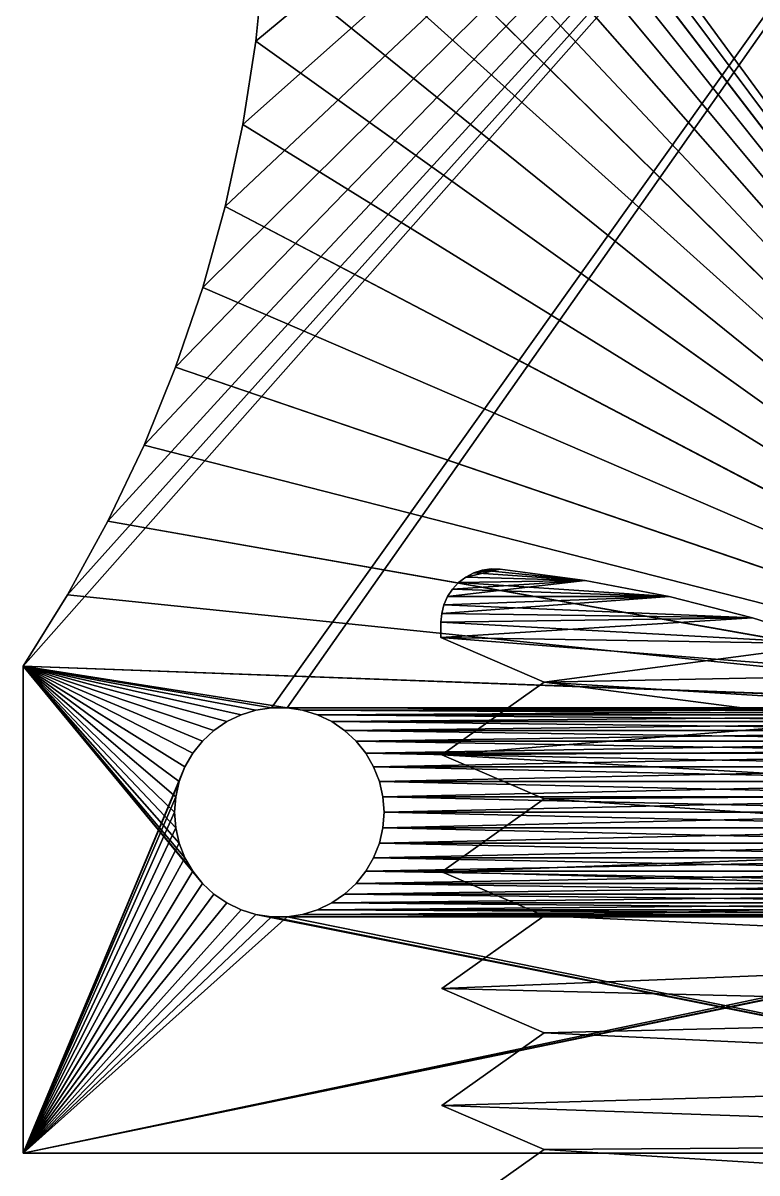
# Model space of a CAD drawing. Header units: inches. Extents: x -21 to 98, y -132 to 45.
# Drawn here: x 61.24 to 76.31, y -43.63 to -20.01 of the extents above; entities that cross this region are included whole.
import ezdxf

# ---------------------------------------------------------------- set-up
doc = ezdxf.new("R2010")
doc.units = ezdxf.units.IN
doc.header["$LTSCALE"] = 101.742128
doc.header["$MEASUREMENT"] = 0
for name, color, linetype in [('105', 7, 'CONTINUOUS'), ('106', 7, 'CONTINUOUS'), ('109', 7, 'CONTINUOUS'), ('110', 7, 'CONTINUOUS'), ('113', 7, 'CONTINUOUS'), ('114', 7, 'CONTINUOUS'), ('144', 7, 'CONTINUOUS'), ('145', 7, 'CONTINUOUS'), ('146', 7, 'CONTINUOUS'), ('147', 7, 'CONTINUOUS'), ('148', 7, 'CONTINUOUS'), ('149', 7, 'CONTINUOUS'), ('150', 7, 'CONTINUOUS'), ('151', 7, 'CONTINUOUS'), ('152', 7, 'CONTINUOUS'), ('153', 7, 'CONTINUOUS'), ('154', 7, 'CONTINUOUS'), ('55', 7, 'CONTINUOUS'), ('56', 7, 'CONTINUOUS'), ('61', 7, 'CONTINUOUS'), ('62', 7, 'CONTINUOUS'), ('63', 7, 'CONTINUOUS')]:
    doc.layers.add(name, color=color, linetype=linetype)

msp = doc.modelspace()

# ---------------------------------------------------------------- linework, layer by layer
at = {"layer": '105', "linetype": 'CONTINUOUS'}
for points in [[(65.718, -34.219), (65.718, -34.219, 6), (65.429, -34.358, 6), (65.718, -34.219)], [(65.429, -34.358), (65.718, -34.219), (65.429, -34.358, 6), (65.429, -34.358)], [(66.025, -34.124), (66.025, -34.124, 6), (65.718, -34.219, 6), (66.025, -34.124)], [(65.718, -34.219), (66.025, -34.124), (65.718, -34.219, 6), (65.718, -34.219)], [(66.343, -34.076), (66.343, -34.076, 6), (66.025, -34.124, 6), (66.343, -34.076)], [(66.025, -34.124), (66.343, -34.076), (66.025, -34.124, 6), (66.025, -34.124)], [(66.664, -34.076), (66.664, -34.076, 6), (66.343, -34.076, 6), (66.664, -34.076)], [(66.343, -34.076), (66.664, -34.076), (66.343, -34.076, 6), (66.343, -34.076)], [(66.982, -34.124), (66.982, -34.124, 6), (66.664, -34.076, 6), (66.982, -34.124)], [(66.664, -34.076), (66.982, -34.124), (66.664, -34.076, 6), (66.664, -34.076)], [(67.289, -34.219), (67.289, -34.219, 6), (66.982, -34.124, 6), (67.289, -34.219)], [(66.982, -34.124), (67.289, -34.219), (66.982, -34.124, 6), (66.982, -34.124)], [(67.579, -34.358), (67.579, -34.358, 6), (67.289, -34.219, 6), (67.579, -34.358)], [(67.289, -34.219), (67.579, -34.358), (67.289, -34.219, 6), (67.289, -34.219)], [(65.429, -34.358), (65.429, -34.358, 6), (65.163, -34.539, 6), (65.429, -34.358)], [(65.163, -34.539), (65.429, -34.358), (65.163, -34.539, 6), (65.163, -34.539)], [(67.579, -34.358), (67.844, -34.539), (67.579, -34.358, 6), (67.579, -34.358)], [(67.844, -34.539), (67.844, -34.539, 6), (67.579, -34.358, 6), (67.844, -34.539)], [(65.163, -34.539), (65.163, -34.539, 6), (64.928, -34.758, 6), (65.163, -34.539)], [(64.928, -34.758), (65.163, -34.539), (64.928, -34.758, 6), (64.928, -34.758)], [(67.844, -34.539), (68.08, -34.758), (67.844, -34.539, 6), (67.844, -34.539)], [(68.08, -34.758), (68.08, -34.758, 6), (67.844, -34.539, 6), (68.08, -34.758)], [(64.727, -35.009), (64.928, -34.758), (64.727, -35.009, 6), (64.727, -35.009)], [(64.928, -34.758), (64.928, -34.758, 6), (64.727, -35.009, 6), (64.928, -34.758)], [(68.28, -35.009), (68.28, -35.009, 6), (68.08, -34.758, 6), (68.28, -35.009)], [(68.08, -34.758), (68.28, -35.009), (68.08, -34.758, 6), (68.08, -34.758)], [(64.566, -35.287), (64.727, -35.009), (64.566, -35.287, 6), (64.566, -35.287)], [(64.727, -35.009), (64.727, -35.009, 6), (64.566, -35.287, 6), (64.727, -35.009)], [(68.441, -35.287), (68.441, -35.287, 6), (68.28, -35.009, 6), (68.441, -35.287)], [(68.28, -35.009), (68.441, -35.287), (68.28, -35.009, 6), (68.28, -35.009)], [(64.566, -35.287), (64.566, -35.287, 6), (64.449, -35.586, 6), (64.566, -35.287)], [(64.449, -35.586), (64.566, -35.287), (64.449, -35.586, 6), (64.449, -35.586)], [(68.558, -35.586), (68.558, -35.586, 6), (68.441, -35.287, 6), (68.558, -35.586)], [(68.441, -35.287), (68.558, -35.586), (68.441, -35.287, 6), (68.441, -35.287)], [(64.449, -35.586), (64.449, -35.586, 6), (64.378, -35.9, 6), (64.449, -35.586)], [(64.378, -35.9), (64.449, -35.586), (64.378, -35.9, 6), (64.378, -35.9)], [(68.63, -35.9), (68.63, -35.9, 6), (68.558, -35.586, 6), (68.63, -35.9)], [(68.558, -35.586), (68.63, -35.9), (68.558, -35.586, 6), (68.558, -35.586)], [(64.378, -35.9), (64.378, -35.9, 6), (64.354, -36.22, 6), (64.378, -35.9)], [(64.354, -36.22), (64.378, -35.9), (64.354, -36.22, 6), (64.354, -36.22)], [(68.654, -36.22), (68.654, -36.22, 6), (68.63, -35.9, 6), (68.654, -36.22)], [(68.63, -35.9), (68.654, -36.22), (68.63, -35.9, 6), (68.63, -35.9)]]:
    msp.add_3dface(points, dxfattribs=at)
at = {"layer": '106', "linetype": 'CONTINUOUS'}
for points in [[(64.378, -36.54), (64.354, -36.22), (64.378, -36.54, 6), (64.378, -36.54)], [(64.354, -36.22), (64.354, -36.22, 6), (64.378, -36.54, 6), (64.354, -36.22)], [(68.654, -36.22, 6), (68.63, -36.54), (68.63, -36.54, 6), (68.654, -36.22, 6)], [(68.654, -36.22), (68.63, -36.54), (68.654, -36.22, 6), (68.654, -36.22)], [(64.378, -36.54), (64.378, -36.54, 6), (64.449, -36.854, 6), (64.378, -36.54)], [(64.449, -36.854), (64.378, -36.54), (64.449, -36.854, 6), (64.449, -36.854)], [(68.558, -36.854), (68.558, -36.854, 6), (68.63, -36.54, 6), (68.558, -36.854)], [(68.63, -36.54), (68.558, -36.854), (68.63, -36.54, 6), (68.63, -36.54)], [(64.449, -36.854), (64.449, -36.854, 6), (64.566, -37.153, 6), (64.449, -36.854)], [(64.566, -37.153), (64.449, -36.854), (64.566, -37.153, 6), (64.566, -37.153)], [(68.441, -37.153), (68.441, -37.153, 6), (68.558, -36.854, 6), (68.441, -37.153)], [(68.558, -36.854), (68.441, -37.153), (68.558, -36.854, 6), (68.558, -36.854)], [(64.566, -37.153), (64.566, -37.153, 6), (64.727, -37.431, 6), (64.566, -37.153)], [(64.727, -37.431), (64.566, -37.153), (64.727, -37.431, 6), (64.727, -37.431)], [(68.28, -37.431), (68.28, -37.431, 6), (68.441, -37.153, 6), (68.28, -37.431)], [(68.441, -37.153), (68.28, -37.431), (68.441, -37.153, 6), (68.441, -37.153)], [(64.727, -37.431), (64.727, -37.431, 6), (64.928, -37.682, 6), (64.727, -37.431)], [(64.928, -37.682), (64.727, -37.431), (64.928, -37.682, 6), (64.928, -37.682)], [(68.28, -37.431), (68.08, -37.682), (68.28, -37.431, 6), (68.28, -37.431)], [(68.08, -37.682), (68.08, -37.682, 6), (68.28, -37.431, 6), (68.08, -37.682)], [(65.163, -37.901), (64.928, -37.682), (65.163, -37.901, 6), (65.163, -37.901)], [(64.928, -37.682), (64.928, -37.682, 6), (65.163, -37.901, 6), (64.928, -37.682)], [(68.08, -37.682), (67.844, -37.901), (68.08, -37.682, 6), (68.08, -37.682)], [(67.844, -37.901), (67.844, -37.901, 6), (68.08, -37.682, 6), (67.844, -37.901)], [(65.163, -37.901), (65.163, -37.901, 6), (65.429, -38.082, 6), (65.163, -37.901)], [(65.429, -38.082), (65.163, -37.901), (65.429, -38.082, 6), (65.429, -38.082)], [(67.579, -38.082), (67.579, -38.082, 6), (67.844, -37.901, 6), (67.579, -38.082)], [(67.844, -37.901), (67.579, -38.082), (67.844, -37.901, 6), (67.844, -37.901)], [(65.429, -38.082), (65.429, -38.082, 6), (65.718, -38.221, 6), (65.429, -38.082)], [(65.718, -38.221), (65.429, -38.082), (65.718, -38.221, 6), (65.718, -38.221)], [(65.718, -38.221), (65.718, -38.221, 6), (66.025, -38.316, 6), (65.718, -38.221)], [(66.025, -38.316), (65.718, -38.221), (66.025, -38.316, 6), (66.025, -38.316)], [(66.982, -38.316), (66.982, -38.316, 6), (67.289, -38.221, 6), (66.982, -38.316)], [(67.289, -38.221), (66.982, -38.316), (67.289, -38.221, 6), (67.289, -38.221)], [(67.289, -38.221), (67.289, -38.221, 6), (67.579, -38.082, 6), (67.289, -38.221)], [(67.579, -38.082), (67.289, -38.221), (67.579, -38.082, 6), (67.579, -38.082)], [(66.025, -38.316), (66.025, -38.316, 6), (66.343, -38.364, 6), (66.025, -38.316)], [(66.343, -38.364), (66.025, -38.316), (66.343, -38.364, 6), (66.343, -38.364)], [(66.343, -38.364), (66.343, -38.364, 6), (66.664, -38.364, 6), (66.343, -38.364)], [(66.664, -38.364), (66.343, -38.364), (66.664, -38.364, 6), (66.664, -38.364)], [(66.664, -38.364), (66.664, -38.364, 6), (66.982, -38.316, 6), (66.664, -38.364)], [(66.982, -38.316), (66.664, -38.364), (66.982, -38.316, 6), (66.982, -38.316)]]:
    msp.add_3dface(points, dxfattribs=at)
at = {"layer": '109', "linetype": 'CONTINUOUS'}
for points in [[(70.333, -31.391, -44.98), (72.782, -31.457, -44.98), (70.186, -31.502, -44.98), (70.333, -31.391, -44.98)], [(70.496, -31.305, -44.98), (72.782, -31.457, -44.98), (70.333, -31.391, -44.98), (70.496, -31.305, -44.98)], [(70.671, -31.248, -44.98), (72.782, -31.457, -44.98), (70.496, -31.305, -44.98), (70.671, -31.248, -44.98)], [(70.853, -31.221, -44.98), (71.036, -31.225, -44.98), (70.671, -31.248, -44.98), (70.853, -31.221, -44.98)], [(71.036, -31.225, -44.98), (72.782, -31.457, -44.98), (70.671, -31.248, -44.98), (71.036, -31.225, -44.98)], [(70.061, -31.636, -44.98), (74.511, -31.792, -44.98), (69.959, -31.789, -44.98), (70.061, -31.636, -44.98)], [(70.186, -31.502, -44.98), (74.511, -31.792, -44.98), (70.061, -31.636, -44.98), (70.186, -31.502, -44.98)], [(72.782, -31.457, -44.98), (74.511, -31.792, -44.98), (70.186, -31.502, -44.98), (72.782, -31.457, -44.98)], [(69.959, -31.789, -44.98), (74.511, -31.792, -44.98), (69.884, -31.957, -44.98), (69.959, -31.789, -44.98)], [(74.511, -31.792, -44.98), (76.217, -32.227, -44.98), (69.884, -31.957, -44.98), (74.511, -31.792, -44.98)], [(69.884, -31.957, -44.98), (76.217, -32.227, -44.98), (69.839, -32.136, -44.98), (69.884, -31.957, -44.98)], [(76.217, -32.227, -44.98), (69.823, -32.319, -44.98), (69.839, -32.136, -44.98), (76.217, -32.227, -44.98)], [(77.895, -32.762, -44.98), (69.823, -32.319, -44.98), (76.217, -32.227, -44.98), (77.895, -32.762, -44.98)], [(69.823, -32.631, -44.98), (69.823, -32.319, -44.98), (77.895, -32.762, -44.98), (69.823, -32.631, -44.98)], [(79.538, -33.395, -44.98), (69.823, -32.631, -44.98), (77.895, -32.762, -44.98), (79.538, -33.395, -44.98)], [(71.943, -33.547, -44.98), (69.823, -32.631, -44.98), (79.538, -33.395, -44.98), (71.943, -33.547, -44.98)], [(81.142, -34.122, -44.98), (71.943, -33.547, -44.98), (79.538, -33.395, -44.98), (81.142, -34.122, -44.98)], [(69.844, -35.04, -44.98), (71.943, -33.547, -44.98), (82.7, -34.943, -44.98), (69.844, -35.04, -44.98)], [(82.7, -34.943, -44.98), (71.943, -33.547, -44.98), (81.142, -34.122, -44.98), (82.7, -34.943, -44.98)], [(84.207, -35.853, -44.98), (69.844, -35.04, -44.98), (82.7, -34.943, -44.98), (84.207, -35.853, -44.98)], [(71.943, -35.947, -44.98), (69.844, -35.04, -44.98), (84.207, -35.853, -44.98), (71.943, -35.947, -44.98)], [(85.659, -36.851, -44.98), (71.943, -35.947, -44.98), (84.207, -35.853, -44.98), (85.659, -36.851, -44.98)], [(69.844, -37.44, -44.98), (71.943, -35.947, -44.98), (85.659, -36.851, -44.98), (69.844, -37.44, -44.98)], [(87.049, -37.932, -44.98), (69.844, -37.44, -44.98), (85.659, -36.851, -44.98), (87.049, -37.932, -44.98)], [(71.943, -38.347, -44.98), (69.844, -37.44, -44.98), (87.049, -37.932, -44.98), (71.943, -38.347, -44.98)], [(88.373, -39.092, -44.98), (71.943, -38.347, -44.98), (87.049, -37.932, -44.98), (88.373, -39.092, -44.98)], [(69.844, -39.84, -44.98), (71.943, -38.347, -44.98), (88.373, -39.092, -44.98), (69.844, -39.84, -44.98)], [(89.627, -40.328, -44.98), (69.844, -39.84, -44.98), (88.373, -39.092, -44.98), (89.627, -40.328, -44.98)], [(71.943, -40.747, -44.98), (69.844, -39.84, -44.98), (89.627, -40.328, -44.98), (71.943, -40.747, -44.98)], [(90.807, -41.636, -44.98), (71.943, -40.747, -44.98), (89.627, -40.328, -44.98), (90.807, -41.636, -44.98)], [(69.844, -42.24, -44.98), (71.943, -40.747, -44.98), (90.807, -41.636, -44.98), (69.844, -42.24, -44.98)], [(91.907, -43.011, -44.98), (69.844, -42.24, -44.98), (90.807, -41.636, -44.98), (91.907, -43.011, -44.98)], [(71.943, -43.147, -44.98), (69.844, -42.24, -44.98), (91.907, -43.011, -44.98), (71.943, -43.147, -44.98)], [(69.844, -44.64, -44.98), (71.943, -43.147, -44.98), (92.925, -44.448, -44.98), (69.844, -44.64, -44.98)], [(92.925, -44.448, -44.98), (71.943, -43.147, -44.98), (91.907, -43.011, -44.98), (92.925, -44.448, -44.98)]]:
    msp.add_3dface(points, dxfattribs=at)
at = {"layer": '110', "linetype": 'CONTINUOUS'}
for points in [[(70.186, -31.502, -38.98), (72.782, -31.457, -38.98), (70.333, -31.391, -38.98), (70.186, -31.502, -38.98)], [(72.782, -31.457, -38.98), (71.036, -31.225, -38.98), (70.333, -31.391, -38.98), (72.782, -31.457, -38.98)], [(70.333, -31.391, -38.98), (71.036, -31.225, -38.98), (70.496, -31.305, -38.98), (70.333, -31.391, -38.98)], [(70.496, -31.305, -38.98), (71.036, -31.225, -38.98), (70.671, -31.248, -38.98), (70.496, -31.305, -38.98)], [(70.671, -31.248, -38.98), (71.036, -31.225, -38.98), (70.853, -31.221, -38.98), (70.671, -31.248, -38.98)], [(69.959, -31.789, -38.98), (72.782, -31.457, -38.98), (70.061, -31.636, -38.98), (69.959, -31.789, -38.98)], [(74.511, -31.792, -38.98), (72.782, -31.457, -38.98), (69.959, -31.789, -38.98), (74.511, -31.792, -38.98)], [(70.061, -31.636, -38.98), (72.782, -31.457, -38.98), (70.186, -31.502, -38.98), (70.061, -31.636, -38.98)], [(69.839, -32.136, -38.98), (74.511, -31.792, -38.98), (69.884, -31.957, -38.98), (69.839, -32.136, -38.98)], [(76.217, -32.227, -38.98), (74.511, -31.792, -38.98), (69.839, -32.136, -38.98), (76.217, -32.227, -38.98)], [(69.884, -31.957, -38.98), (74.511, -31.792, -38.98), (69.959, -31.789, -38.98), (69.884, -31.957, -38.98)], [(69.823, -32.319, -38.98), (76.217, -32.227, -38.98), (69.839, -32.136, -38.98), (69.823, -32.319, -38.98)], [(69.823, -32.631, -38.98), (76.217, -32.227, -38.98), (69.823, -32.319, -38.98), (69.823, -32.631, -38.98)], [(77.895, -32.762, -38.98), (76.217, -32.227, -38.98), (69.823, -32.631, -38.98), (77.895, -32.762, -38.98)], [(71.943, -33.547, -38.98), (77.895, -32.762, -38.98), (69.823, -32.631, -38.98), (71.943, -33.547, -38.98)], [(79.538, -33.395, -38.98), (77.895, -32.762, -38.98), (71.943, -33.547, -38.98), (79.538, -33.395, -38.98)], [(81.142, -34.122, -38.98), (79.538, -33.395, -38.98), (71.943, -33.547, -38.98), (81.142, -34.122, -38.98)], [(69.844, -35.04, -38.98), (81.142, -34.122, -38.98), (71.943, -33.547, -38.98), (69.844, -35.04, -38.98)], [(82.7, -34.943, -38.98), (81.142, -34.122, -38.98), (69.844, -35.04, -38.98), (82.7, -34.943, -38.98)], [(84.207, -35.853, -38.98), (82.7, -34.943, -38.98), (69.844, -35.04, -38.98), (84.207, -35.853, -38.98)], [(71.943, -35.947, -38.98), (84.207, -35.853, -38.98), (69.844, -35.04, -38.98), (71.943, -35.947, -38.98)], [(85.659, -36.851, -38.98), (84.207, -35.853, -38.98), (71.943, -35.947, -38.98), (85.659, -36.851, -38.98)], [(69.844, -37.44, -38.98), (85.659, -36.851, -38.98), (71.943, -35.947, -38.98), (69.844, -37.44, -38.98)], [(87.049, -37.932, -38.98), (85.659, -36.851, -38.98), (69.844, -37.44, -38.98), (87.049, -37.932, -38.98)], [(71.943, -38.347, -38.98), (87.049, -37.932, -38.98), (69.844, -37.44, -38.98), (71.943, -38.347, -38.98)], [(88.373, -39.092, -38.98), (87.049, -37.932, -38.98), (71.943, -38.347, -38.98), (88.373, -39.092, -38.98)], [(69.844, -39.84, -38.98), (88.373, -39.092, -38.98), (71.943, -38.347, -38.98), (69.844, -39.84, -38.98)], [(89.627, -40.328, -38.98), (88.373, -39.092, -38.98), (69.844, -39.84, -38.98), (89.627, -40.328, -38.98)], [(71.943, -40.747, -38.98), (89.627, -40.328, -38.98), (69.844, -39.84, -38.98), (71.943, -40.747, -38.98)], [(90.807, -41.636, -38.98), (89.627, -40.328, -38.98), (71.943, -40.747, -38.98), (90.807, -41.636, -38.98)], [(69.844, -42.24, -38.98), (90.807, -41.636, -38.98), (71.943, -40.747, -38.98), (69.844, -42.24, -38.98)], [(91.907, -43.011, -38.98), (90.807, -41.636, -38.98), (69.844, -42.24, -38.98), (91.907, -43.011, -38.98)], [(71.943, -43.147, -38.98), (91.907, -43.011, -38.98), (69.844, -42.24, -38.98), (71.943, -43.147, -38.98)], [(69.844, -44.64, -38.98), (92.925, -44.448, -38.98), (71.943, -43.147, -38.98), (69.844, -44.64, -38.98)], [(92.925, -44.448, -38.98), (91.907, -43.011, -38.98), (71.943, -43.147, -38.98), (92.925, -44.448, -38.98)]]:
    msp.add_3dface(points, dxfattribs=at)
at = {"layer": '113', "linetype": 'CONTINUOUS'}
for points in [[(71.036, -31.225, -44.98), (71.036, -31.225, -38.98), (72.782, -31.457, -38.98), (71.036, -31.225, -44.98)], [(72.782, -31.457, -44.98), (71.036, -31.225, -44.98), (72.782, -31.457, -38.98), (72.782, -31.457, -44.98)], [(72.782, -31.457, -44.98), (72.782, -31.457, -38.98), (74.511, -31.792, -38.98), (72.782, -31.457, -44.98)], [(74.511, -31.792, -44.98), (72.782, -31.457, -44.98), (74.511, -31.792, -38.98), (74.511, -31.792, -44.98)], [(74.511, -31.792, -44.98), (74.511, -31.792, -38.98), (76.217, -32.227, -38.98), (74.511, -31.792, -44.98)], [(76.217, -32.227, -44.98), (74.511, -31.792, -44.98), (76.217, -32.227, -38.98), (76.217, -32.227, -44.98)], [(76.217, -32.227, -44.98), (76.217, -32.227, -38.98), (77.895, -32.762, -38.98), (76.217, -32.227, -44.98)], [(77.895, -32.762, -44.98), (76.217, -32.227, -44.98), (77.895, -32.762, -38.98), (77.895, -32.762, -44.98)]]:
    msp.add_3dface(points, dxfattribs=at)
at = {"layer": '114', "linetype": 'CONTINUOUS'}
for points in [[(69.823, -32.631, -44.98), (69.823, -32.631, -38.98), (69.823, -32.319, -38.98), (69.823, -32.631, -44.98)], [(69.823, -32.319, -44.98), (69.823, -32.631, -44.98), (69.823, -32.319, -38.98), (69.823, -32.319, -44.98)]]:
    msp.add_3dface(points, dxfattribs=at)
at = {"layer": '144', "linetype": 'CONTINUOUS'}
for points in [[(71.943, -43.147, -44.98), (69.844, -44.64, -44.98), (69.844, -44.64, -38.98), (71.943, -43.147, -44.98)], [(71.943, -43.147, -44.98), (69.844, -44.64, -38.98), (71.943, -43.147, -38.98), (71.943, -43.147, -44.98)]]:
    msp.add_3dface(points, dxfattribs=at)
at = {"layer": '145', "linetype": 'CONTINUOUS'}
for points in [[(69.844, -42.24, -44.98), (71.943, -43.147, -38.98), (69.844, -42.24, -38.98), (69.844, -42.24, -44.98)], [(69.844, -42.24, -44.98), (71.943, -43.147, -44.98), (71.943, -43.147, -38.98), (69.844, -42.24, -44.98)]]:
    msp.add_3dface(points, dxfattribs=at)
at = {"layer": '146', "linetype": 'CONTINUOUS'}
for points in [[(71.943, -40.747, -44.98), (69.844, -42.24, -38.98), (71.943, -40.747, -38.98), (71.943, -40.747, -44.98)], [(71.943, -40.747, -44.98), (69.844, -42.24, -44.98), (69.844, -42.24, -38.98), (71.943, -40.747, -44.98)]]:
    msp.add_3dface(points, dxfattribs=at)
at = {"layer": '147', "linetype": 'CONTINUOUS'}
for points in [[(69.844, -39.84, -44.98), (71.943, -40.747, -38.98), (69.844, -39.84, -38.98), (69.844, -39.84, -44.98)], [(69.844, -39.84, -44.98), (71.943, -40.747, -44.98), (71.943, -40.747, -38.98), (69.844, -39.84, -44.98)]]:
    msp.add_3dface(points, dxfattribs=at)
at = {"layer": '148', "linetype": 'CONTINUOUS'}
for points in [[(71.943, -38.347, -44.98), (69.844, -39.84, -44.98), (69.844, -39.84, -38.98), (71.943, -38.347, -44.98)], [(71.943, -38.347, -44.98), (69.844, -39.84, -38.98), (71.943, -38.347, -38.98), (71.943, -38.347, -44.98)]]:
    msp.add_3dface(points, dxfattribs=at)
at = {"layer": '149', "linetype": 'CONTINUOUS'}
for points in [[(69.844, -37.44, -44.98), (71.943, -38.347, -38.98), (69.844, -37.44, -38.98), (69.844, -37.44, -44.98)], [(69.844, -37.44, -44.98), (71.943, -38.347, -44.98), (71.943, -38.347, -38.98), (69.844, -37.44, -44.98)]]:
    msp.add_3dface(points, dxfattribs=at)
at = {"layer": '150', "linetype": 'CONTINUOUS'}
for points in [[(71.943, -35.947, -44.98), (69.844, -37.44, -38.98), (71.943, -35.947, -38.98), (71.943, -35.947, -44.98)], [(71.943, -35.947, -44.98), (69.844, -37.44, -44.98), (69.844, -37.44, -38.98), (71.943, -35.947, -44.98)]]:
    msp.add_3dface(points, dxfattribs=at)
at = {"layer": '151', "linetype": 'CONTINUOUS'}
for points in [[(69.844, -35.04, -44.98), (71.943, -35.947, -44.98), (71.943, -35.947, -38.98), (69.844, -35.04, -44.98)], [(69.844, -35.04, -44.98), (71.943, -35.947, -38.98), (69.844, -35.04, -38.98), (69.844, -35.04, -44.98)]]:
    msp.add_3dface(points, dxfattribs=at)
at = {"layer": '152', "linetype": 'CONTINUOUS'}
for points in [[(71.943, -33.547, -44.98), (69.844, -35.04, -38.98), (71.943, -33.547, -38.98), (71.943, -33.547, -44.98)], [(71.943, -33.547, -44.98), (69.844, -35.04, -44.98), (69.844, -35.04, -38.98), (71.943, -33.547, -44.98)]]:
    msp.add_3dface(points, dxfattribs=at)
at = {"layer": '153', "linetype": 'CONTINUOUS'}
for points in [[(69.823, -32.631, -44.98), (71.943, -33.547, -38.98), (69.823, -32.631, -38.98), (69.823, -32.631, -44.98)], [(69.823, -32.631, -44.98), (71.943, -33.547, -44.98), (71.943, -33.547, -38.98), (69.823, -32.631, -44.98)]]:
    msp.add_3dface(points, dxfattribs=at)
at = {"layer": '154', "linetype": 'CONTINUOUS'}
for points in [[(70.333, -31.391, -44.98), (70.186, -31.502, -44.98), (70.333, -31.391, -38.98), (70.333, -31.391, -44.98)], [(70.186, -31.502, -44.98), (70.186, -31.502, -38.98), (70.333, -31.391, -38.98), (70.186, -31.502, -44.98)], [(70.333, -31.391, -44.98), (70.333, -31.391, -38.98), (70.496, -31.305, -38.98), (70.333, -31.391, -44.98)], [(70.496, -31.305, -44.98), (70.333, -31.391, -44.98), (70.496, -31.305, -38.98), (70.496, -31.305, -44.98)], [(70.496, -31.305, -44.98), (70.496, -31.305, -38.98), (70.671, -31.248, -38.98), (70.496, -31.305, -44.98)], [(70.671, -31.248, -44.98), (70.496, -31.305, -44.98), (70.671, -31.248, -38.98), (70.671, -31.248, -44.98)], [(70.671, -31.248, -44.98), (70.671, -31.248, -38.98), (70.853, -31.221, -38.98), (70.671, -31.248, -44.98)], [(70.853, -31.221, -44.98), (70.671, -31.248, -44.98), (70.853, -31.221, -38.98), (70.853, -31.221, -44.98)], [(71.036, -31.225, -38.98), (70.853, -31.221, -44.98), (70.853, -31.221, -38.98), (71.036, -31.225, -38.98)], [(71.036, -31.225, -44.98), (70.853, -31.221, -44.98), (71.036, -31.225, -38.98), (71.036, -31.225, -44.98)], [(70.061, -31.636, -44.98), (69.959, -31.789, -44.98), (70.061, -31.636, -38.98), (70.061, -31.636, -44.98)], [(69.959, -31.789, -44.98), (69.959, -31.789, -38.98), (70.061, -31.636, -38.98), (69.959, -31.789, -44.98)], [(70.186, -31.502, -44.98), (70.061, -31.636, -44.98), (70.186, -31.502, -38.98), (70.186, -31.502, -44.98)], [(70.061, -31.636, -44.98), (70.061, -31.636, -38.98), (70.186, -31.502, -38.98), (70.061, -31.636, -44.98)], [(69.884, -31.957, -44.98), (69.884, -31.957, -38.98), (69.959, -31.789, -38.98), (69.884, -31.957, -44.98)], [(69.959, -31.789, -44.98), (69.884, -31.957, -44.98), (69.959, -31.789, -38.98), (69.959, -31.789, -44.98)], [(69.884, -31.957, -44.98), (69.839, -32.136, -44.98), (69.884, -31.957, -38.98), (69.884, -31.957, -44.98)], [(69.839, -32.136, -44.98), (69.839, -32.136, -38.98), (69.884, -31.957, -38.98), (69.839, -32.136, -44.98)], [(69.823, -32.319, -44.98), (69.823, -32.319, -38.98), (69.839, -32.136, -38.98), (69.823, -32.319, -44.98)], [(69.839, -32.136, -44.98), (69.823, -32.319, -44.98), (69.839, -32.136, -38.98), (69.839, -32.136, -44.98)]]:
    msp.add_3dface(points, dxfattribs=at)
at = {"layer": '55', "linetype": 'CONTINUOUS'}
for points in [[(63.283, -3.572), (76.077, -2.194), (86.28, -35.009), (63.283, -3.572)], [(76.406, -2.194), (90.614, -43.22), (76.077, -2.194), (76.406, -2.194)], [(86.28, -35.009), (76.077, -2.194), (86.441, -35.287), (86.28, -35.009)], [(76.077, -2.194), (90.614, -43.22), (86.441, -35.287), (76.077, -2.194)], [(63.989, -5.148), (63.283, -3.572), (86.28, -35.009), (63.989, -5.148)], [(64.602, -6.763), (63.989, -5.148), (86.28, -35.009), (64.602, -6.763)], [(86.28, -35.009), (86.08, -34.758), (64.602, -6.763), (86.28, -35.009)], [(65.121, -8.41), (64.602, -6.763), (86.08, -34.758), (65.121, -8.41)], [(65.545, -10.084), (65.121, -8.41), (86.08, -34.758), (65.545, -10.084)], [(65.872, -11.78), (65.545, -10.084), (86.08, -34.758), (65.872, -11.78)], [(66.101, -13.492), (65.872, -11.78), (86.08, -34.758), (66.101, -13.492)], [(66.23, -15.214), (66.101, -13.492), (86.08, -34.758), (66.23, -15.214)], [(85.844, -34.539), (66.23, -15.214), (86.08, -34.758), (85.844, -34.539)], [(66.261, -16.941), (66.23, -15.214), (85.844, -34.539), (66.261, -16.941)], [(66.192, -18.667), (66.261, -16.941), (85.844, -34.539), (66.192, -18.667)], [(66.023, -20.385), (66.192, -18.667), (85.844, -34.539), (66.023, -20.385)], [(65.757, -22.092), (66.023, -20.385), (85.579, -34.358), (65.757, -22.092)], [(85.579, -34.358), (66.023, -20.385), (85.844, -34.539), (85.579, -34.358)], [(65.392, -23.78), (65.757, -22.092), (85.579, -34.358), (65.392, -23.78)], [(64.931, -25.444), (65.392, -23.78), (85.289, -34.219), (64.931, -25.444)], [(85.289, -34.219), (65.392, -23.78), (85.579, -34.358), (85.289, -34.219)], [(64.375, -27.079), (64.931, -25.444), (85.289, -34.219), (64.375, -27.079)], [(63.726, -28.68), (64.375, -27.079), (84.982, -34.124), (63.726, -28.68)], [(84.982, -34.124), (64.375, -27.079), (85.289, -34.219), (84.982, -34.124)], [(62.985, -30.24), (63.726, -28.68), (84.982, -34.124), (62.985, -30.24)], [(62.156, -31.755), (62.985, -30.24), (84.664, -34.076), (62.156, -31.755)], [(84.664, -34.076), (62.985, -30.24), (84.982, -34.124), (84.664, -34.076)], [(61.242, -33.22), (62.156, -31.755), (84.664, -34.076), (61.242, -33.22)], [(64.449, -36.854), (61.242, -33.22), (64.378, -36.54), (64.449, -36.854)], [(64.378, -36.54), (61.242, -33.22), (64.354, -36.22), (64.378, -36.54)], [(64.354, -36.22), (61.242, -33.22), (64.378, -35.9), (64.354, -36.22)], [(64.378, -35.9), (61.242, -33.22), (64.449, -35.586), (64.378, -35.9)], [(64.449, -35.586), (61.242, -33.22), (64.566, -35.287), (64.449, -35.586)], [(64.566, -35.287), (61.242, -33.22), (64.727, -35.009), (64.566, -35.287)], [(64.727, -35.009), (61.242, -33.22), (64.928, -34.758), (64.727, -35.009)], [(64.928, -34.758), (61.242, -33.22), (65.163, -34.539), (64.928, -34.758)], [(65.163, -34.539), (61.242, -33.22), (65.429, -34.358), (65.163, -34.539)], [(65.429, -34.358), (61.242, -33.22), (65.718, -34.219), (65.429, -34.358)], [(64.566, -37.153), (61.242, -33.22), (64.449, -36.854), (64.566, -37.153)], [(61.242, -43.22), (61.242, -33.22), (64.928, -37.682), (61.242, -43.22)], [(64.928, -37.682), (61.242, -33.22), (64.727, -37.431), (64.928, -37.682)], [(64.727, -37.431), (61.242, -33.22), (64.566, -37.153), (64.727, -37.431)], [(65.718, -34.219), (61.242, -33.22), (66.025, -34.124), (65.718, -34.219)], [(66.025, -34.124), (61.242, -33.22), (66.343, -34.076), (66.025, -34.124)], [(66.343, -34.076), (61.242, -33.22), (66.664, -34.076), (66.343, -34.076)], [(66.664, -34.076), (61.242, -33.22), (84.343, -34.076), (66.664, -34.076)], [(84.343, -34.076), (61.242, -33.22), (84.664, -34.076), (84.343, -34.076)], [(84.025, -34.124), (66.664, -34.076), (84.343, -34.076), (84.025, -34.124)], [(66.982, -34.124), (66.664, -34.076), (84.025, -34.124), (66.982, -34.124)], [(67.289, -34.219), (66.982, -34.124), (83.718, -34.219), (67.289, -34.219)], [(83.718, -34.219), (66.982, -34.124), (84.025, -34.124), (83.718, -34.219)], [(83.429, -34.358), (67.289, -34.219), (83.718, -34.219), (83.429, -34.358)], [(67.579, -34.358), (67.289, -34.219), (83.429, -34.358), (67.579, -34.358)], [(83.163, -34.539), (67.579, -34.358), (83.429, -34.358), (83.163, -34.539)], [(67.844, -34.539), (67.579, -34.358), (83.163, -34.539), (67.844, -34.539)], [(82.928, -34.758), (67.844, -34.539), (83.163, -34.539), (82.928, -34.758)], [(68.08, -34.758), (67.844, -34.539), (82.928, -34.758), (68.08, -34.758)], [(68.28, -35.009), (68.08, -34.758), (82.727, -35.009), (68.28, -35.009)], [(82.727, -35.009), (68.08, -34.758), (82.928, -34.758), (82.727, -35.009)], [(82.566, -35.287), (68.28, -35.009), (82.727, -35.009), (82.566, -35.287)], [(68.441, -35.287), (68.28, -35.009), (82.566, -35.287), (68.441, -35.287)], [(68.558, -35.586), (68.441, -35.287), (82.449, -35.586), (68.558, -35.586)], [(82.449, -35.586), (68.441, -35.287), (82.566, -35.287), (82.449, -35.586)], [(82.378, -35.9), (68.558, -35.586), (82.449, -35.586), (82.378, -35.9)], [(68.63, -35.9), (68.558, -35.586), (82.378, -35.9), (68.63, -35.9)], [(68.654, -36.22), (68.63, -35.9), (82.354, -36.22), (68.654, -36.22)], [(82.354, -36.22), (68.63, -35.9), (82.378, -35.9), (82.354, -36.22)], [(68.63, -36.54), (68.654, -36.22), (82.378, -36.54), (68.63, -36.54)], [(82.378, -36.54), (68.654, -36.22), (82.354, -36.22), (82.378, -36.54)], [(68.558, -36.854), (68.63, -36.54), (82.449, -36.854), (68.558, -36.854)], [(82.449, -36.854), (68.63, -36.54), (82.378, -36.54), (82.449, -36.854)], [(68.441, -37.153), (68.558, -36.854), (82.566, -37.153), (68.441, -37.153)], [(82.566, -37.153), (68.558, -36.854), (82.449, -36.854), (82.566, -37.153)], [(68.28, -37.431), (68.441, -37.153), (82.727, -37.431), (68.28, -37.431)], [(82.727, -37.431), (68.441, -37.153), (82.566, -37.153), (82.727, -37.431)], [(68.08, -37.682), (68.28, -37.431), (82.928, -37.682), (68.08, -37.682)], [(82.928, -37.682), (68.28, -37.431), (82.727, -37.431), (82.928, -37.682)], [(65.163, -37.901), (61.242, -43.22), (64.928, -37.682), (65.163, -37.901)], [(67.844, -37.901), (68.08, -37.682), (83.163, -37.901), (67.844, -37.901)], [(83.163, -37.901), (68.08, -37.682), (82.928, -37.682), (83.163, -37.901)], [(65.429, -38.082), (61.242, -43.22), (65.163, -37.901), (65.429, -38.082)], [(67.579, -38.082), (67.844, -37.901), (83.429, -38.082), (67.579, -38.082)], [(83.429, -38.082), (67.844, -37.901), (83.163, -37.901), (83.429, -38.082)], [(65.718, -38.221), (61.242, -43.22), (65.429, -38.082), (65.718, -38.221)], [(66.025, -38.316), (61.242, -43.22), (65.718, -38.221), (66.025, -38.316)], [(66.982, -38.316), (67.289, -38.221), (84.025, -38.316), (66.982, -38.316)], [(67.289, -38.221), (67.579, -38.082), (83.718, -38.221), (67.289, -38.221)], [(84.025, -38.316), (67.289, -38.221), (83.718, -38.221), (84.025, -38.316)], [(83.718, -38.221), (67.579, -38.082), (83.429, -38.082), (83.718, -38.221)], [(90.614, -43.22), (61.242, -43.22), (66.025, -38.316), (90.614, -43.22)], [(66.343, -38.364), (90.614, -43.22), (66.025, -38.316), (66.343, -38.364)], [(66.664, -38.364), (90.614, -43.22), (66.343, -38.364), (66.664, -38.364)], [(66.664, -38.364), (66.982, -38.316), (84.343, -38.364), (66.664, -38.364)], [(90.614, -43.22), (66.664, -38.364), (84.343, -38.364), (90.614, -43.22)], [(84.343, -38.364), (66.982, -38.316), (84.025, -38.316), (84.343, -38.364)]]:
    msp.add_3dface(points, dxfattribs=at)
at = {"layer": '56', "linetype": 'CONTINUOUS'}
for points in [[(61.242, -33.22, 6), (90.614, 0, 6), (62.156, -31.755, 6), (61.242, -33.22, 6)], [(90.614, 0, 6), (61.242, -33.22, 6), (66.343, -34.076, 6), (90.614, 0, 6)], [(62.156, -31.755, 6), (90.614, 0, 6), (62.985, -30.24, 6), (62.156, -31.755, 6)], [(62.985, -30.24, 6), (90.614, 0, 6), (63.726, -28.68, 6), (62.985, -30.24, 6)], [(63.726, -28.68, 6), (90.614, 0, 6), (64.375, -27.079, 6), (63.726, -28.68, 6)], [(64.375, -27.079, 6), (90.614, 0, 6), (64.931, -25.444, 6), (64.375, -27.079, 6)], [(64.931, -25.444, 6), (90.614, 0, 6), (65.392, -23.78, 6), (64.931, -25.444, 6)], [(65.392, -23.78, 6), (90.614, 0, 6), (65.757, -22.092, 6), (65.392, -23.78, 6)], [(65.757, -22.092, 6), (90.614, 0, 6), (66.023, -20.385, 6), (65.757, -22.092, 6)], [(66.023, -20.385, 6), (90.614, 0, 6), (66.192, -18.667, 6), (66.023, -20.385, 6)], [(66.664, -34.076, 6), (90.614, 0, 6), (66.343, -34.076, 6), (66.664, -34.076, 6)], [(90.614, 0, 6), (66.664, -34.076, 6), (84.343, -34.076, 6), (90.614, 0, 6)], [(61.242, -33.22, 6), (61.242, -43.22, 6), (64.566, -35.287, 6), (61.242, -33.22, 6)], [(64.727, -35.009, 6), (61.242, -33.22, 6), (64.566, -35.287, 6), (64.727, -35.009, 6)], [(64.928, -34.758, 6), (61.242, -33.22, 6), (64.727, -35.009, 6), (64.928, -34.758, 6)], [(65.163, -34.539, 6), (61.242, -33.22, 6), (64.928, -34.758, 6), (65.163, -34.539, 6)], [(65.429, -34.358, 6), (61.242, -33.22, 6), (65.163, -34.539, 6), (65.429, -34.358, 6)], [(65.718, -34.219, 6), (61.242, -33.22, 6), (65.429, -34.358, 6), (65.718, -34.219, 6)], [(66.025, -34.124, 6), (61.242, -33.22, 6), (65.718, -34.219, 6), (66.025, -34.124, 6)], [(66.343, -34.076, 6), (61.242, -33.22, 6), (66.025, -34.124, 6), (66.343, -34.076, 6)], [(66.664, -34.076, 6), (66.982, -34.124, 6), (84.343, -34.076, 6), (66.664, -34.076, 6)], [(84.343, -34.076, 6), (66.982, -34.124, 6), (84.025, -34.124, 6), (84.343, -34.076, 6)], [(66.982, -34.124, 6), (67.289, -34.219, 6), (84.025, -34.124, 6), (66.982, -34.124, 6)], [(84.025, -34.124, 6), (67.289, -34.219, 6), (83.718, -34.219, 6), (84.025, -34.124, 6)], [(67.289, -34.219, 6), (67.579, -34.358, 6), (83.718, -34.219, 6), (67.289, -34.219, 6)], [(83.718, -34.219, 6), (67.579, -34.358, 6), (83.429, -34.358, 6), (83.718, -34.219, 6)], [(67.579, -34.358, 6), (67.844, -34.539, 6), (83.429, -34.358, 6), (67.579, -34.358, 6)], [(83.429, -34.358, 6), (67.844, -34.539, 6), (83.163, -34.539, 6), (83.429, -34.358, 6)], [(67.844, -34.539, 6), (68.08, -34.758, 6), (83.163, -34.539, 6), (67.844, -34.539, 6)], [(83.163, -34.539, 6), (68.08, -34.758, 6), (82.928, -34.758, 6), (83.163, -34.539, 6)], [(68.08, -34.758, 6), (68.28, -35.009, 6), (82.928, -34.758, 6), (68.08, -34.758, 6)], [(82.928, -34.758, 6), (68.28, -35.009, 6), (82.727, -35.009, 6), (82.928, -34.758, 6)], [(68.28, -35.009, 6), (68.441, -35.287, 6), (82.727, -35.009, 6), (68.28, -35.009, 6)], [(82.727, -35.009, 6), (68.441, -35.287, 6), (82.566, -35.287, 6), (82.727, -35.009, 6)], [(64.566, -35.287, 6), (61.242, -43.22, 6), (64.449, -35.586, 6), (64.566, -35.287, 6)], [(68.441, -35.287, 6), (68.558, -35.586, 6), (82.566, -35.287, 6), (68.441, -35.287, 6)], [(82.566, -35.287, 6), (68.558, -35.586, 6), (82.449, -35.586, 6), (82.566, -35.287, 6)], [(64.449, -35.586, 6), (61.242, -43.22, 6), (64.378, -35.9, 6), (64.449, -35.586, 6)], [(68.558, -35.586, 6), (68.63, -35.9, 6), (82.449, -35.586, 6), (68.558, -35.586, 6)], [(82.449, -35.586, 6), (68.63, -35.9, 6), (82.378, -35.9, 6), (82.449, -35.586, 6)], [(64.378, -35.9, 6), (61.242, -43.22, 6), (64.354, -36.22, 6), (64.378, -35.9, 6)], [(68.63, -35.9, 6), (68.654, -36.22, 6), (82.378, -35.9, 6), (68.63, -35.9, 6)], [(82.378, -35.9, 6), (68.654, -36.22, 6), (82.354, -36.22, 6), (82.378, -35.9, 6)], [(64.354, -36.22, 6), (61.242, -43.22, 6), (64.378, -36.54, 6), (64.354, -36.22, 6)], [(82.354, -36.22, 6), (68.63, -36.54, 6), (82.378, -36.54, 6), (82.354, -36.22, 6)], [(68.654, -36.22, 6), (68.63, -36.54, 6), (82.354, -36.22, 6), (68.654, -36.22, 6)], [(64.378, -36.54, 6), (61.242, -43.22, 6), (64.449, -36.854, 6), (64.378, -36.54, 6)], [(68.63, -36.54, 6), (68.558, -36.854, 6), (82.378, -36.54, 6), (68.63, -36.54, 6)], [(82.378, -36.54, 6), (68.558, -36.854, 6), (82.449, -36.854, 6), (82.378, -36.54, 6)], [(64.449, -36.854, 6), (61.242, -43.22, 6), (64.566, -37.153, 6), (64.449, -36.854, 6)], [(68.558, -36.854, 6), (68.441, -37.153, 6), (82.449, -36.854, 6), (68.558, -36.854, 6)], [(82.449, -36.854, 6), (68.441, -37.153, 6), (82.566, -37.153, 6), (82.449, -36.854, 6)], [(64.566, -37.153, 6), (61.242, -43.22, 6), (64.727, -37.431, 6), (64.566, -37.153, 6)], [(68.441, -37.153, 6), (68.28, -37.431, 6), (82.566, -37.153, 6), (68.441, -37.153, 6)], [(82.566, -37.153, 6), (68.28, -37.431, 6), (82.727, -37.431, 6), (82.566, -37.153, 6)], [(64.727, -37.431, 6), (61.242, -43.22, 6), (64.928, -37.682, 6), (64.727, -37.431, 6)], [(68.28, -37.431, 6), (68.08, -37.682, 6), (82.727, -37.431, 6), (68.28, -37.431, 6)], [(82.727, -37.431, 6), (68.08, -37.682, 6), (82.928, -37.682, 6), (82.727, -37.431, 6)], [(64.928, -37.682, 6), (61.242, -43.22, 6), (65.163, -37.901, 6), (64.928, -37.682, 6)], [(68.08, -37.682, 6), (67.844, -37.901, 6), (82.928, -37.682, 6), (68.08, -37.682, 6)], [(82.928, -37.682, 6), (67.844, -37.901, 6), (83.163, -37.901, 6), (82.928, -37.682, 6)], [(65.163, -37.901, 6), (61.242, -43.22, 6), (65.429, -38.082, 6), (65.163, -37.901, 6)], [(67.844, -37.901, 6), (67.579, -38.082, 6), (83.163, -37.901, 6), (67.844, -37.901, 6)], [(83.163, -37.901, 6), (67.579, -38.082, 6), (83.429, -38.082, 6), (83.163, -37.901, 6)], [(65.429, -38.082, 6), (61.242, -43.22, 6), (65.718, -38.221, 6), (65.429, -38.082, 6)], [(65.718, -38.221, 6), (61.242, -43.22, 6), (66.025, -38.316, 6), (65.718, -38.221, 6)], [(83.718, -38.221, 6), (66.982, -38.316, 6), (84.025, -38.316, 6), (83.718, -38.221, 6)], [(67.289, -38.221, 6), (66.982, -38.316, 6), (83.718, -38.221, 6), (67.289, -38.221, 6)], [(67.579, -38.082, 6), (67.289, -38.221, 6), (83.429, -38.082, 6), (67.579, -38.082, 6)], [(83.429, -38.082, 6), (67.289, -38.221, 6), (83.718, -38.221, 6), (83.429, -38.082, 6)], [(66.025, -38.316, 6), (61.242, -43.22, 6), (66.343, -38.364, 6), (66.025, -38.316, 6)], [(61.242, -43.22, 6), (90.614, -43.22, 6), (84.982, -38.316, 6), (61.242, -43.22, 6)], [(84.664, -38.364, 6), (61.242, -43.22, 6), (84.982, -38.316, 6), (84.664, -38.364, 6)], [(84.343, -38.364, 6), (61.242, -43.22, 6), (84.664, -38.364, 6), (84.343, -38.364, 6)], [(66.664, -38.364, 6), (61.242, -43.22, 6), (84.343, -38.364, 6), (66.664, -38.364, 6)], [(66.343, -38.364, 6), (61.242, -43.22, 6), (66.664, -38.364, 6), (66.343, -38.364, 6)], [(66.982, -38.316, 6), (66.664, -38.364, 6), (84.025, -38.316, 6), (66.982, -38.316, 6)], [(84.025, -38.316, 6), (66.664, -38.364, 6), (84.343, -38.364, 6), (84.025, -38.316, 6)]]:
    msp.add_3dface(points, dxfattribs=at)
at = {"layer": '61', "linetype": 'CONTINUOUS'}
for points in [[(66.192, -18.667), (66.023, -20.385), (66.192, -18.667, 6), (66.192, -18.667)], [(66.023, -20.385), (66.023, -20.385, 6), (66.192, -18.667, 6), (66.023, -20.385)], [(66.023, -20.385), (65.757, -22.092), (66.023, -20.385, 6), (66.023, -20.385)], [(65.757, -22.092), (65.757, -22.092, 6), (66.023, -20.385, 6), (65.757, -22.092)], [(65.757, -22.092), (65.392, -23.78), (65.757, -22.092, 6), (65.757, -22.092)], [(65.392, -23.78), (65.392, -23.78, 6), (65.757, -22.092, 6), (65.392, -23.78)], [(64.931, -25.444), (64.931, -25.444, 6), (65.392, -23.78, 6), (64.931, -25.444)], [(65.392, -23.78), (64.931, -25.444), (65.392, -23.78, 6), (65.392, -23.78)], [(64.375, -27.079), (64.375, -27.079, 6), (64.931, -25.444, 6), (64.375, -27.079)], [(64.931, -25.444), (64.375, -27.079), (64.931, -25.444, 6), (64.931, -25.444)], [(64.375, -27.079), (63.726, -28.68), (64.375, -27.079, 6), (64.375, -27.079)], [(63.726, -28.68), (63.726, -28.68, 6), (64.375, -27.079, 6), (63.726, -28.68)], [(63.726, -28.68), (62.985, -30.24), (63.726, -28.68, 6), (63.726, -28.68)], [(62.985, -30.24), (62.985, -30.24, 6), (63.726, -28.68, 6), (62.985, -30.24)], [(62.985, -30.24), (62.156, -31.755), (62.985, -30.24, 6), (62.985, -30.24)], [(62.156, -31.755), (62.156, -31.755, 6), (62.985, -30.24, 6), (62.156, -31.755)], [(62.156, -31.755), (61.242, -33.22), (62.156, -31.755, 6), (62.156, -31.755)], [(61.242, -33.22), (61.242, -33.22, 6), (62.156, -31.755, 6), (61.242, -33.22)]]:
    msp.add_3dface(points, dxfattribs=at)
at = {"layer": '62', "linetype": 'CONTINUOUS'}
for points in [[(61.242, -33.22), (61.242, -43.22), (61.242, -33.22, 6), (61.242, -33.22)], [(61.242, -43.22), (61.242, -43.22, 6), (61.242, -33.22, 6), (61.242, -43.22)]]:
    msp.add_3dface(points, dxfattribs=at)
at = {"layer": '63', "linetype": 'CONTINUOUS'}
for points in [[(90.614, -43.22), (90.614, -43.22, 6), (61.242, -43.22, 6), (90.614, -43.22)], [(61.242, -43.22), (90.614, -43.22), (61.242, -43.22, 6), (61.242, -43.22)]]:
    msp.add_3dface(points, dxfattribs=at)

doc.saveas('drawing.dxf')
